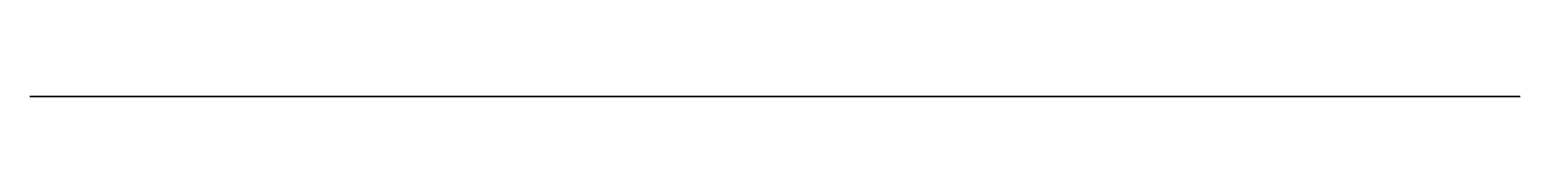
# Model space of a CAD drawing. Header units: millimetres. Extents: x 0 to 150, y 0 to 0.
import ezdxf

# ---------------------------------------------------------------- set-up
doc = ezdxf.new("R2010")
doc.units = ezdxf.units.MM
doc.header["$LTSCALE"] = 25.4
doc.layers.get('0').update_dxf_attribs({"linetype": 'CONTINUOUS'})

msp = doc.modelspace()

# ---------------------------------------------------------------- linework, layer by layer
at = {"extrusion": (0, -1, 0)}
for points in [[(150, 82.55), (150, 5, -0.414214), (145, 0), (5, 0, -0.414214), (0, 5), (0, 82.55, -0.284079), (13.82, 104.91), (58.72, 127.36, -0.116434), (69.9, 130), (80.1, 130, -0.116434), (91.28, 127.36), (136.18, 104.91, -0.284079)], [(130, 26.31), (130, 51.55, 0.284079), (116.18, 73.91), (113.28, 75.36, 0.116434), (102.1, 78), (47.9, 78, 0.116434), (36.72, 75.36), (33.82, 73.91, 0.284079), (20, 51.55), (20, 26.31, 0.246377), (22.16, 22.2, 0.311822), (39.84, 22.2, 0.246377), (42, 26.31), (42, 33.8, -0.619765), (43.6, 34.6, 0.323926), (61.84, 34.2, 0.246377), (64, 38.31), (64, 45.8, -0.619765), (65.6, 46.6, 0.336117), (84.4, 46.6, -0.619765), (86, 45.8), (86, 38.31, 0.246377), (88.16, 34.2, 0.323926), (106.4, 34.6, -0.619765), (108, 33.8), (108, 26.31, 0.246377), (110.16, 22.2, 0.311822), (127.84, 22.2, 0.246377)]]:
    msp.add_lwpolyline(points, format="xyb", close=True, dxfattribs=at)
msp.add_circle((75, 104), 11, dxfattribs=at)

doc.saveas('drawing.dxf')
